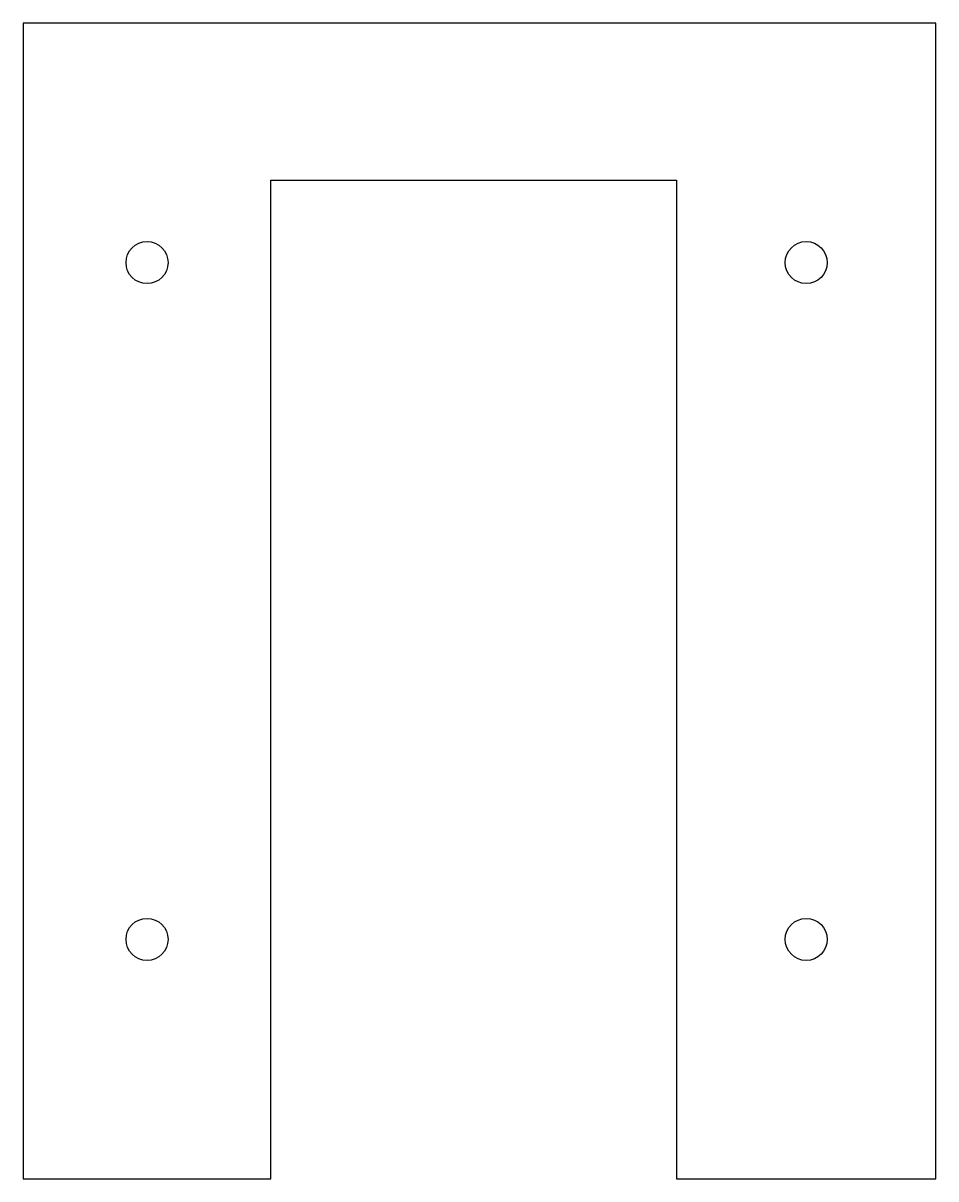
# Model space of a CAD drawing. Header units: millimetres. Extents: x -37.8 to 37.8, y -52.4 to 43.2.
import ezdxf

# ---------------------------------------------------------------- set-up
doc = ezdxf.new("R2010")
doc.units = ezdxf.units.MM
doc.layers.add('CUT', color=7, linetype='CONTINUOUS')

msp = doc.modelspace()

# ---------------------------------------------------------------- linework, layer by layer
at = {"layer": 'CUT'}
msp.add_lwpolyline([(-37.75, -52.43), (-17.25, -52.43), (-17.25, 30.2), (16.3, 30.2), (16.3, -52.43), (37.75, -52.43), (37.75, 43.2), (-37.75, 43.2)], close=True, dxfattribs=at)
for centre in [(-27.5, 23.385), (27.025, 23.385), (-27.5, -32.615), (27.025, -32.615)]:
    msp.add_circle(centre, 1.74, dxfattribs=at)

doc.saveas('drawing.dxf')
